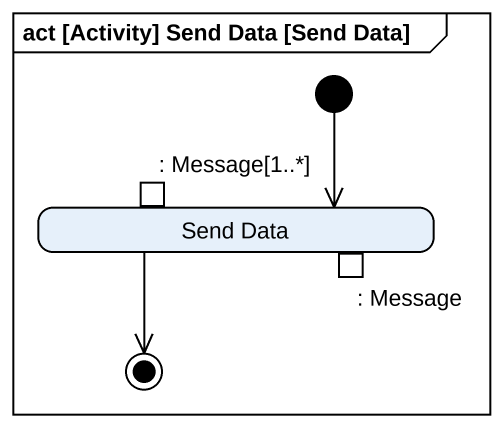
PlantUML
@startuml
mainframe act [Activity] Send Data [Send Data]
hide empty description
state "Send Data" as Send_Data {
  state ": Message[1..*]" as Message_1 <<inputPin>>
  state ": Message" as Message <<outputPin>>
}
[*] --> Send_Data
Send_Data --> [*]
@enduml
